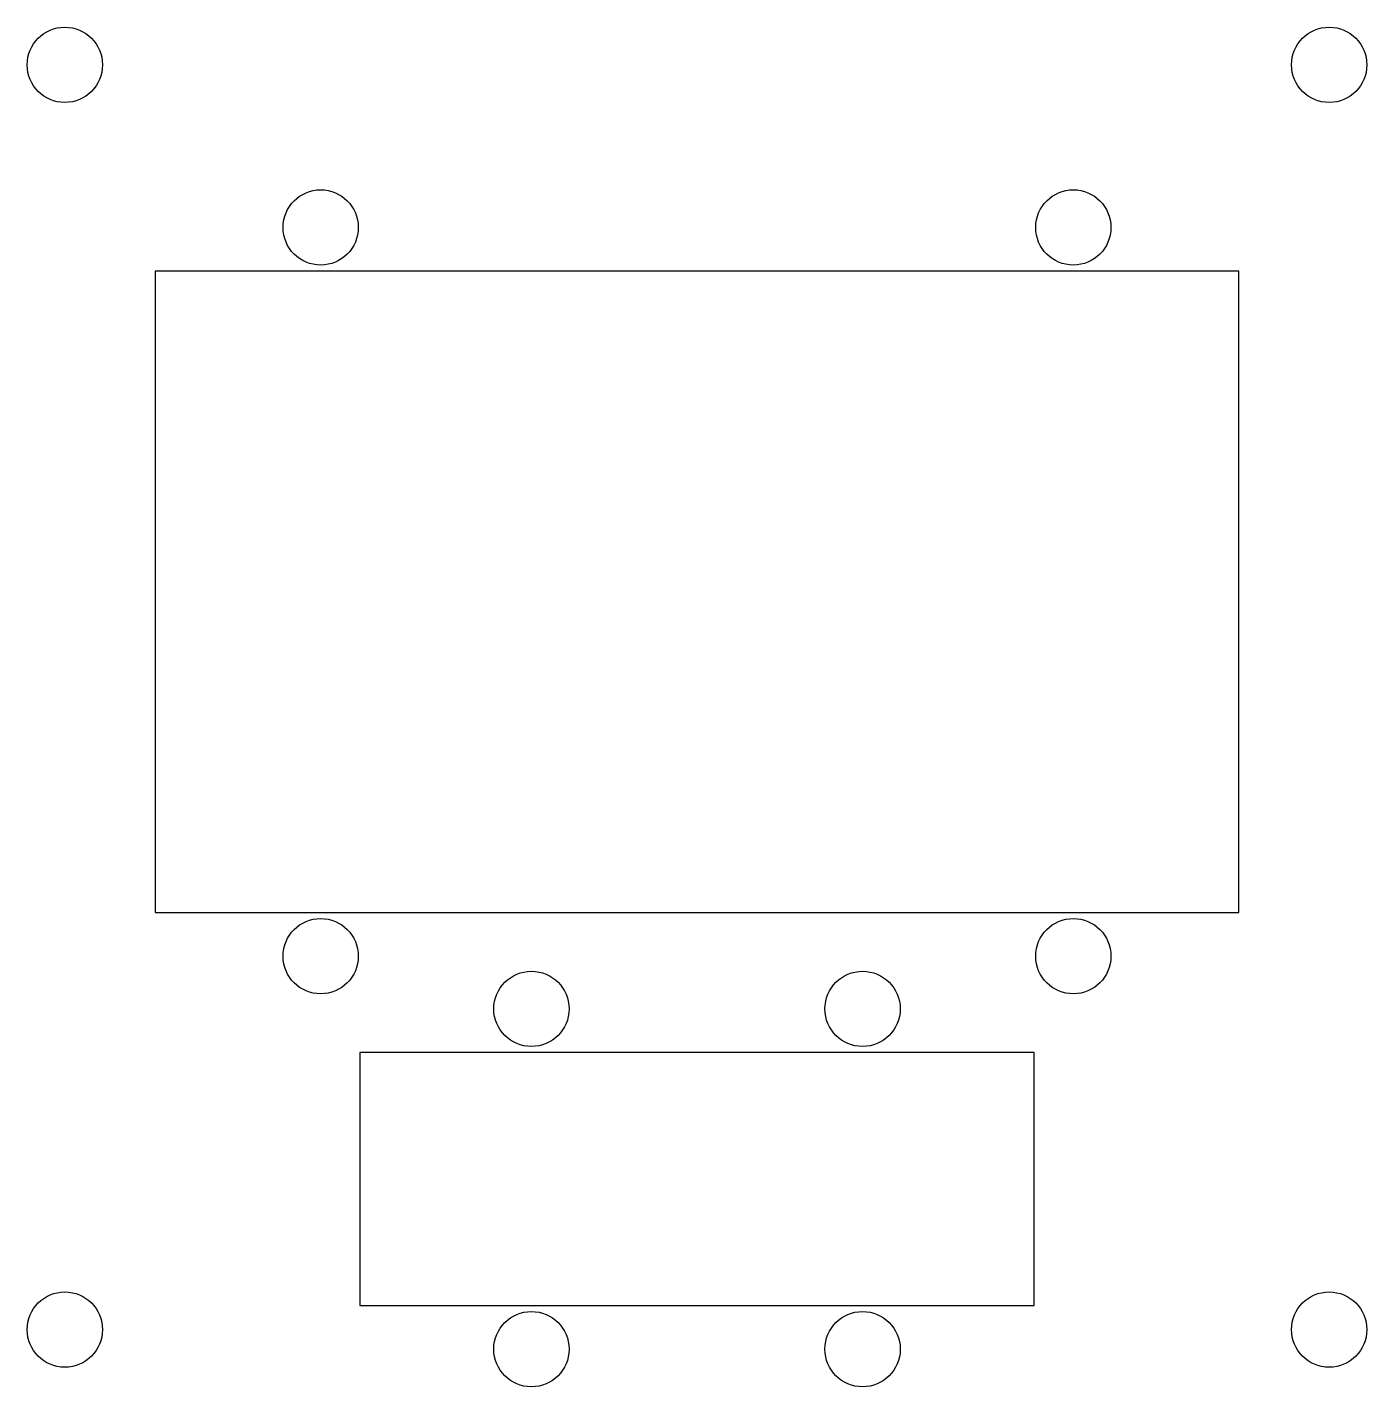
# Model space of a CAD drawing. Header units: millimetres. Extents: x 2.8 to 47.2, y 2.1 to 47.2.
import ezdxf

# ---------------------------------------------------------------- set-up
doc = ezdxf.new("R2010")
doc.units = ezdxf.units.MM
for name, color, linetype in [('mount_screws', 7, 'CONTINUOUS'), ('ptc_pocket', 7, 'CONTINUOUS'), ('ptc_screws', 7, 'CONTINUOUS'), ('tswitch_pocket', 7, 'CONTINUOUS'), ('twitch_screws', 7, 'CONTINUOUS')]:
    doc.layers.add(name, color=color, linetype=linetype)

msp = doc.modelspace()

# ---------------------------------------------------------------- linework, layer by layer
at = {"layer": 'mount_screws'}
for centre in [(4, 46), (46, 46), (4, 4), (46, 4)]:
    msp.add_circle(centre, 1.25, dxfattribs=at)
at = {"layer": 'ptc_pocket'}
for p, q in [((7, 39.15), (7, 17.85)), ((43, 39.15), (7, 39.15)), ((43, 17.85), (43, 39.15)), ((7, 17.85), (43, 17.85))]:
    msp.add_line(p, q, dxfattribs=at)
at = {"layer": 'ptc_screws'}
for centre in [(12.5, 40.6), (37.5, 40.6), (12.5, 16.4), (37.5, 16.4)]:
    msp.add_circle(centre, 1.25, dxfattribs=at)
at = {"layer": 'tswitch_pocket'}
for p, q in [((13.8, 13.2), (13.8, 4.8)), ((36.2, 13.2), (13.8, 13.2)), ((36.2, 4.8), (36.2, 13.2)), ((13.8, 4.8), (36.2, 4.8))]:
    msp.add_line(p, q, dxfattribs=at)
at = {"layer": 'twitch_screws'}
for centre in [(19.5, 14.65), (30.5, 14.65), (19.5, 3.35), (30.5, 3.35)]:
    msp.add_circle(centre, 1.25, dxfattribs=at)

doc.saveas('drawing.dxf')
